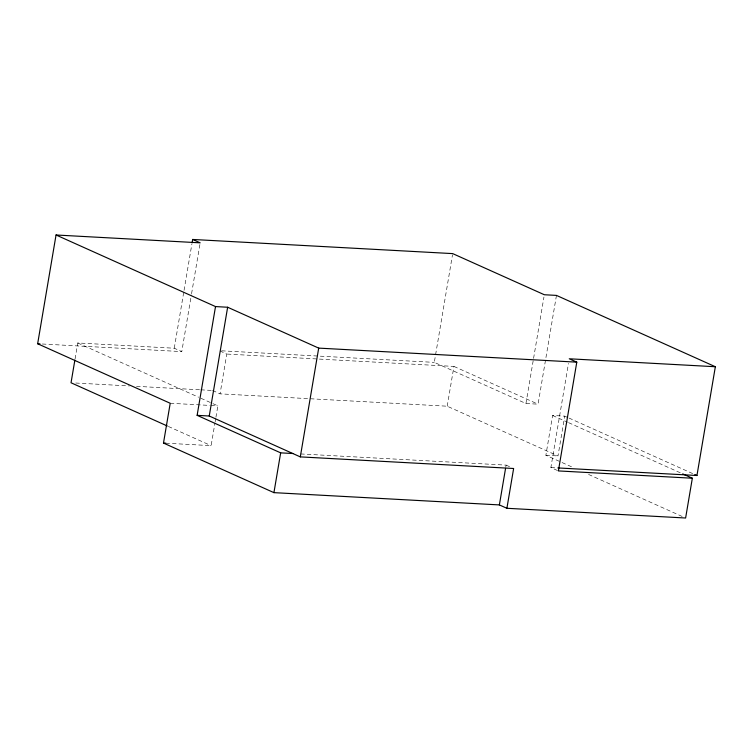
<?xml version="1.0" encoding="UTF-8"?>
<svg xmlns="http://www.w3.org/2000/svg" width="753" height="753" viewBox="0 0 753 753"><rect width="100%" height="100%" fill="white"/><g stroke="black" fill="none" stroke-linecap="round" stroke-linejoin="round"><path stroke-width="0.56" stroke-dasharray="3.77 2.82" d="M75.074 358.889L77.766 342.973L174.263 348.225L181.784 351.604L191.375 294.903M174.263 348.225L183.854 291.524M184.052 290.366L191.874 244.085M191.563 293.745L199.987 243.991M165.811 443.188L211.122 445.654L214.972 422.913M215.16 421.784L215.744 418.367M215.932 417.228L217.852 405.858L199.677 397.706M571.471 466.766L545.869 455.273L552.598 415.477L564.722 416.136L557.992 455.932L447.207 406.206L220.055 393.847L226.785 354.051L220.215 351.096M556.458 295.402L538.066 404.173L525.942 403.514L434.302 362.372L452.497 254.768M447.207 406.206L453.937 366.41L226.785 354.051M505.724 467.387L506.11 465.119L298.649 453.833M525.942 403.514L533.378 359.548M533.576 358.39L543.948 297.059M557.446 470.503L550.876 467.557L568.487 363.417M221.608 350.804L434.302 362.372M42.3 344.008L181.784 351.604M75.714 383.023L129.507 385.95M136.528 386.336L199.677 389.772M200.844 389.828L211.367 390.402M170.216 403.269L209.72 405.415M210.887 405.481L217.852 405.858M545.869 455.273L557.992 455.932M550.876 467.557L556.693 467.867M453.937 366.41L538.066 404.173M564.722 416.136L567.913 417.576M568.986 418.056L692.685 473.59M552.598 415.477L567.527 422.179M568.59 422.659L682.698 473.882M588.535 474.428L682.416 516.577M506.11 465.119L509.866 466.804M212.544 390.468L220.055 393.847M77.766 342.973L198.613 397.226M168.352 426.452L211.122 445.654"/><path stroke-width="1.13" d="M682.698 473.882L692.346 478.221L685.616 518.008L506.901 508.284L499.38 504.915L273.932 492.641L163.486 443.065L170.216 403.269L37.65 343.754L56.051 234.992L200.176 242.833L192.664 239.454L192.071 242.927M74.886 360.028L71.036 382.769L167.279 425.972M292.785 453.513L280.662 452.854L197.126 415.345L215.518 306.575L56.051 234.992M506.901 508.284L513.631 468.488L300.306 456.883L209.249 416.004L227.641 307.243L215.518 306.575M273.932 492.641L280.662 452.854M300.306 456.883L318.698 348.112L227.641 307.243M499.38 504.915L505.536 468.526M557.86 467.933L696.949 475.501L715.35 366.73L569.268 358.786L576.789 362.155L558.387 470.926L692.346 478.221M192.664 239.454L452.694 253.61L544.334 294.743L556.458 295.402L715.35 366.73M318.698 348.112L576.789 362.155M37.65 343.754L39.975 343.886M197.126 415.345L209.249 416.004M163.486 443.065L165.811 443.188M694.821 474.541L696.949 475.501"/></g></svg>
